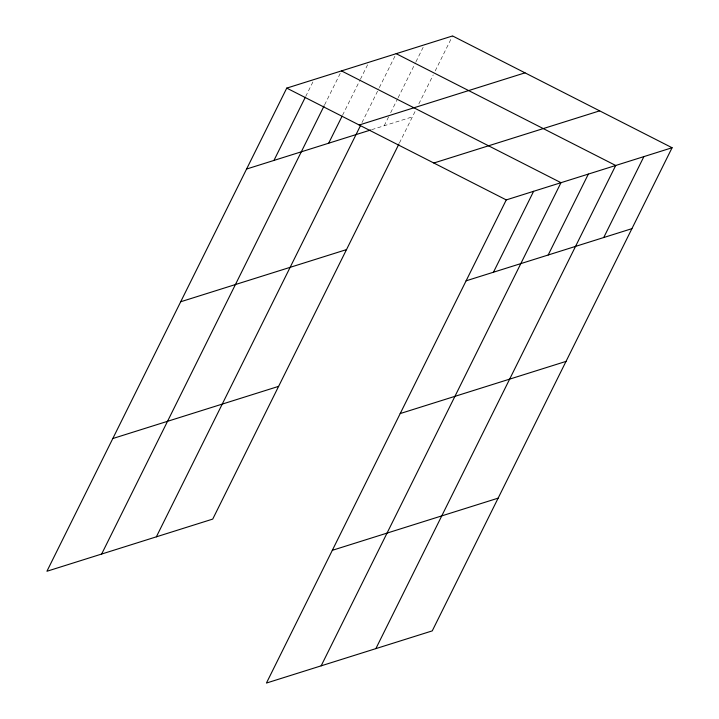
<?xml version="1.0" encoding="UTF-8"?>
<svg xmlns="http://www.w3.org/2000/svg" width="719" height="719" viewBox="0 0 719 719"><rect width="100%" height="100%" fill="white"/><g stroke="black" fill="none" stroke-linecap="round" stroke-linejoin="round"><path stroke-width="0.54" stroke-dasharray="3.6 2.7" d="M305.683 96.49L313.125 81.508M324.611 104.866L340.482 72.898M342.55 115.238L359.904 80.276M360.399 79.279L367.84 64.288M361.972 122.616L378.832 88.653M379.326 87.655L395.198 55.687M384.216 125.735L388.673 116.748M390.66 112.748L397.598 98.764M398.101 97.766L415.456 62.796M415.95 61.798L424.381 44.821M399.422 143.009L415.375 110.87M418.844 103.878L433.224 74.911M435.211 70.911L452.566 35.95M371.687 129.681L412.4 116.864"/><path stroke-width="1.08" d="M672.085 147.737L506.266 199.909L266.434 683.05L432.245 630.887L672.085 147.737L452.566 35.95L286.755 88.113L46.915 571.263L212.734 519.091L398.919 144.016M273.948 160.427L305.189 97.487M101.64 554.043L324.116 105.864M328.664 143.216L342.055 116.235M156.356 536.832L360.489 125.609M493.459 272.213L533.624 191.299M321.15 665.839L560.982 182.689L341.471 70.902M548.175 255.002L588.349 174.088M375.866 648.619L615.707 165.478L396.187 53.682M603.726 237.531L643.891 156.607M359.194 125.007L525.005 72.844M246.581 169.037L370.636 130.004M433.827 163.015L599.646 110.852M180.694 301.764L346.513 249.601M466.101 280.823L631.911 228.66M112.811 438.527L278.621 386.364M400.204 413.56L566.024 361.396M332.322 550.314L498.141 498.15M286.755 88.113L506.266 199.909"/></g></svg>
